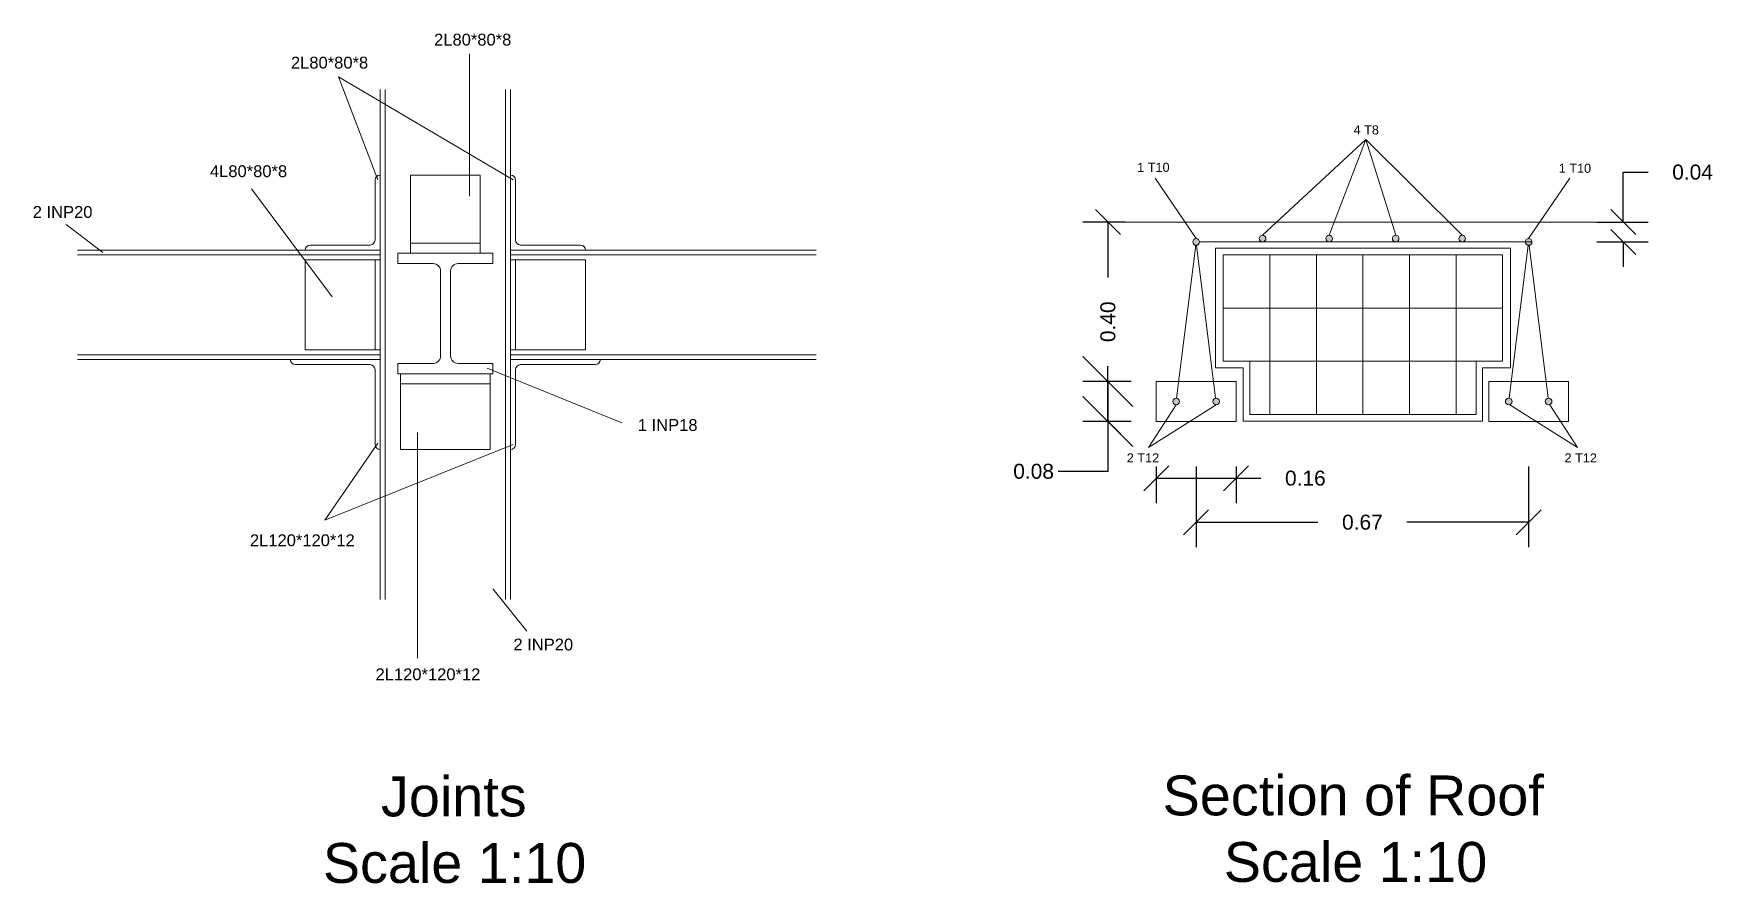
# Model space of a CAD drawing. Header units: inches. Extents: x 142.72 to 146.08, y 87.01 to 88.72.
import ezdxf

# ---------------------------------------------------------------- set-up
doc = ezdxf.new("R2010")
doc.units = ezdxf.units.IN
doc.header["$MEASUREMENT"] = 0
doc.styles.get("Standard").update_dxf_attribs({"font": 'arial.ttf'})
doc.dimstyles.get("Standard").update_dxf_attribs({"dimtxt": 0.03, "dimasz": 0.05, "dimexe": 0.18, "dimexo": 0.0625, "dimgap": 0.05, "dimtad": 0, "dimtoh": 1, "dimdec": 4, "dimzin": 0, "dimdsep": 46, "dimtxsty": 'Standard', "dimblk": 'OBLIQUE', "dimcen": 0.09, "dimadec": 0, "dimazin": 0, "dimtfac": 1, "dimtdec": 4, "dimtofl": 0, "dimtmove": 0, "dimatfit": 3, "dimldrblk": 'OBLIQUE', "dimfxl": 1, "dimtolj": 1, "dimtzin": 0, "dimarcsym": 0})

# ---------------------------------------------------------------- blocks, each defined once
blk = doc.blocks.new('_Oblique')
at = {"color": 0, "linetype": 'ByBlock', "lineweight": -2}
blk.add_line((-0.5, -0.5), (0.5, 0.5), dxfattribs=at)
blk = doc.blocks.new('*D2')
at = {"color": 0, "lineweight": -2, "transparency": 16777216}
for p, q in [((144.9166, 88.0207), (144.8198, 88.0207)), ((144.8698, 88.0207), (144.8698, 87.9407)), ((144.9166, 87.9407), (144.8198, 87.9407)), ((144.8698, 87.9407), (144.8698, 87.8407)), ((144.8698, 87.8407), (144.7698, 87.8407))]:
    blk.add_line(p, q, dxfattribs=at)
at = {"layer": 'Defpoints', "color": 0, "lineweight": 9, "transparency": 16777216}
for p in [(144.9666, 88.0207), (144.8698, 87.9407), (144.9666, 87.9407)]:
    blk.add_point(p, dxfattribs=at)
at = {"color": 0, "lineweight": -2, "transparency": 16777216, "xscale": 0.1, "yscale": 0.1, "zscale": 0.1}
for p, rotation in [((144.8698, 88.0207), 90), ((144.8698, 87.9407), 270)]:
    blk.add_blockref('_Oblique', p, dxfattribs=dict(at, rotation=rotation))
at = {"color": 0, "lineweight": 9, "transparency": 16777216, "insert": (144.7208, 87.8407), "char_height": 0.03, "attachment_point": 5}
blk.add_mtext('\\A1;0.08', dxfattribs=at)
blk = doc.blocks.new('*D3')
at = {"color": 0, "lineweight": -2, "transparency": 16777216}
for p, q in [((144.9666, 87.8507), (144.9666, 87.7769)), ((145.1266, 87.8507), (145.1266, 87.7769)), ((144.9666, 87.8269), (145.1266, 87.8269)), ((145.1266, 87.8269), (145.1766, 87.8269))]:
    blk.add_line(p, q, dxfattribs=at)
at = {"layer": 'Defpoints', "color": 0, "lineweight": 9, "transparency": 16777216}
for p in [(144.9666, 87.9407), (145.1266, 87.9407), (145.1266, 87.8269)]:
    blk.add_point(p, dxfattribs=at)
at = {"color": 0, "lineweight": -2, "transparency": 16777216, "xscale": 0.05, "yscale": 0.05, "zscale": 0.05, "rotation": 180}
blk.add_blockref('_Oblique', (144.9666, 87.8269), dxfattribs=at)
at = {"color": 0, "lineweight": -2, "transparency": 16777216, "xscale": 0.05, "yscale": 0.05, "zscale": 0.05}
blk.add_blockref('_Oblique', (145.1266, 87.8269), dxfattribs=at)
at = {"color": 0, "lineweight": 9, "transparency": 16777216, "insert": (145.2655, 87.8269), "char_height": 0.03, "attachment_point": 5}
blk.add_mtext('\\A1;0.16', dxfattribs=at)
blk = doc.blocks.new('*D4')
at = {"color": 0, "lineweight": -2, "transparency": 16777216}
for p, q in [((144.9041, 88.3407), (144.8198, 88.3407)), ((144.8698, 88.3407), (144.8698, 88.2296)), ((144.8698, 87.9407), (144.8698, 88.0518)), ((144.9041, 87.9407), (144.8198, 87.9407))]:
    blk.add_line(p, q, dxfattribs=at)
at = {"layer": 'Defpoints', "color": 0, "lineweight": 9, "transparency": 16777216}
for p in [(144.8698, 88.3407), (144.9666, 88.3407), (144.9666, 87.9407)]:
    blk.add_point(p, dxfattribs=at)
at = {"color": 0, "lineweight": -2, "transparency": 16777216, "xscale": 0.05, "yscale": 0.05, "zscale": 0.05}
for p, rotation in [((144.8698, 88.3407), 90), ((144.8698, 87.9407), 270)]:
    blk.add_blockref('_Oblique', p, dxfattribs=dict(at, rotation=rotation))
at = {"color": 0, "lineweight": 9, "transparency": 16777216, "insert": (144.8698, 88.1407), "char_height": 0.03, "attachment_point": 5, "rotation": 90}
blk.add_mtext('\\A1;0.40', dxfattribs=at)
blk = doc.blocks.new('*D5')
at = {"color": 0, "lineweight": -2, "transparency": 16777216}
for p, q in [((145.0466, 87.8507), (145.0466, 87.6886)), ((145.7132, 87.8507), (145.7132, 87.6886)), ((145.0466, 87.7386), (145.2909, 87.7386)), ((145.7132, 87.7386), (145.4689, 87.7386))]:
    blk.add_line(p, q, dxfattribs=at)
at = {"layer": 'Defpoints', "color": 0, "lineweight": 9, "transparency": 16777216}
for p in [(145.0466, 87.9407), (145.7132, 87.9407), (145.7132, 87.7386)]:
    blk.add_point(p, dxfattribs=at)
at = {"color": 0, "lineweight": -2, "transparency": 16777216, "xscale": 0.05, "yscale": 0.05, "zscale": 0.05, "rotation": 180}
blk.add_blockref('_Oblique', (145.0466, 87.7386), dxfattribs=at)
at = {"color": 0, "lineweight": -2, "transparency": 16777216, "xscale": 0.05, "yscale": 0.05, "zscale": 0.05}
blk.add_blockref('_Oblique', (145.7132, 87.7386), dxfattribs=at)
at = {"color": 0, "lineweight": 9, "transparency": 16777216, "insert": (145.3799, 87.7386), "char_height": 0.03, "attachment_point": 5}
blk.add_mtext('\\A1;0.67', dxfattribs=at)
blk = doc.blocks.new('*D6')
at = {"color": 0, "lineweight": -2, "transparency": 16777216}
for p, q in [((145.9029, 88.3407), (145.9029, 88.4407)), ((145.9029, 88.4407), (145.9529, 88.4407)), ((145.85, 88.3407), (145.9529, 88.3407)), ((145.85, 88.3007), (145.9529, 88.3007)), ((145.9029, 88.3007), (145.9029, 88.2507))]:
    blk.add_line(p, q, dxfattribs=at)
at = {"layer": 'Defpoints', "color": 0, "lineweight": 9, "transparency": 16777216}
for p in [(145.7, 88.3407), (145.9029, 88.3407), (145.7, 88.3007)]:
    blk.add_point(p, dxfattribs=at)
at = {"color": 0, "lineweight": -2, "transparency": 16777216, "xscale": 0.05, "yscale": 0.05, "zscale": 0.05}
for p, rotation in [((145.9029, 88.3407), 270), ((145.9029, 88.3007), 90)]:
    blk.add_blockref('_Oblique', p, dxfattribs=dict(at, rotation=rotation))
at = {"color": 0, "lineweight": 9, "transparency": 16777216, "insert": (146.0418, 88.4407), "char_height": 0.03, "attachment_point": 5}
blk.add_mtext('\\A1;0.04', dxfattribs=at)

msp = doc.modelspace()

# ---------------------------------------------------------------- hatches: boundary and pattern name
at = {"lineweight": 9}
h = msp.add_hatch(color=256, dxfattribs=at)
h.set_gradient(color1=(255, 255, 255), one_color=1, tint=1)
h.paths.add_polyline_path([(144.9999, 87.9807, 1), (145.0132, 87.9807, 1)])
h.paths.add_polyline_path([(145.0799, 87.9807, 1), (145.0932, 87.9807, 1)])
h.paths.add_polyline_path([(145.7599, 87.9807, 1), (145.7466, 87.9807, 1)])
h.paths.add_polyline_path([(145.6666, 87.9807, 1), (145.6799, 87.9807, 1)])
h.paths.add_polyline_path([(145.7199, 88.3007, 1), (145.7066, 88.3007, 1)])
h.paths.add_polyline_path([(145.5866, 88.3074, 1), (145.5732, 88.3074, 1)])
h.paths.add_polyline_path([(145.4532, 88.3074, 1), (145.4399, 88.3074, 1)])
h.paths.add_polyline_path([(145.3199, 88.3074, 1), (145.3066, 88.3074, 1)])
h.paths.add_polyline_path([(145.1866, 88.3074, 1), (145.1732, 88.3074, 1)])
h.paths.add_polyline_path([(145.0532, 88.3007, 1), (145.0399, 88.3007, 1)])

# ---------------------------------------------------------------- linework, layer by layer
at = {"color": 41, "lineweight": 9, "true_color": 0xf4ee51}
for p, q in [((143.5901, 88.3927), (143.5901, 88.6779)), ((143.3272, 88.6316), (143.6772, 88.4252)), ((143.4061, 88.4256), (143.3272, 88.6316)), ((145.1799, 88.3141), (145.3866, 88.5065)), ((145.3132, 88.3141), (145.3866, 88.5065)), ((145.4466, 88.3141), (145.3866, 88.5065)), ((145.5799, 88.3141), (145.3866, 88.5065)), ((145.0466, 88.3074), (144.9643, 88.4288)), ((145.7132, 88.3074), (145.7955, 88.4288)), ((143.3143, 88.1908), (143.1532, 88.4074)), ((142.8546, 88.2797), (142.7815, 88.3356)), ((143.6254, 88.0478), (143.8953, 87.9382)), ((145.0866, 87.9741), (144.951, 87.8888)), ((144.951, 87.8888), (145.0066, 87.9741)), ((145.6755, 87.9741), (145.811, 87.8888)), ((145.811, 87.8888), (145.7555, 87.9741)), ((143.4857, 87.9186), (143.4857, 87.4659)), ((143.4059, 87.8972), (143.3002, 87.743)), ((143.3002, 87.743), (143.6778, 87.8947)), ((143.6365, 87.605), (143.7047, 87.5202))]:
    msp.add_line(p, q, dxfattribs=at)
at = {"lineweight": 9}
for p, q in [((143.4106, 88.6066), (143.4106, 87.5838)), ((143.4206, 88.6066), (143.4206, 87.5838)), ((143.6623, 88.6066), (143.6623, 87.5838)), ((143.6723, 88.6066), (143.6723, 87.5838)), ((143.4006, 88.4246), (143.4006, 88.3046)), ((143.4106, 88.2946), (143.4106, 88.4346)), ((143.4715, 88.2981), (143.4715, 88.4346)), ((143.4715, 88.4346), (143.6114, 88.4346)), ((143.6114, 88.2981), (143.6114, 88.4346)), ((143.6723, 88.2946), (143.6723, 88.4346)), ((143.6823, 88.4246), (143.6823, 88.3046)), ((143.4106, 88.2846), (142.8039, 88.2846)), ((143.2607, 88.2846), (143.2607, 88.2846)), ((143.3906, 88.2946), (143.2706, 88.2946)), ((143.4106, 88.2846), (143.4106, 88.2946)), ((143.4715, 88.2981), (143.6114, 88.2981)), ((143.4715, 88.2981), (143.4715, 88.2781)), ((143.6114, 88.2981), (143.6114, 88.2781)), ((143.6723, 88.2846), (143.6723, 88.2946)), ((143.6723, 88.2846), (144.2846, 88.2846)), ((143.6923, 88.2946), (143.8123, 88.2946)), ((143.8223, 88.2846), (143.8223, 88.2846)), ((143.4106, 88.2746), (142.8039, 88.2746)), ((143.2607, 88.2646), (143.2607, 88.0847)), ((143.2607, 88.2646), (143.4106, 88.2646)), ((143.4006, 88.2646), (143.4006, 88.0847)), ((143.6364, 88.2781), (143.4465, 88.2781)), ((143.4465, 88.2781), (143.4465, 88.2573)), ((143.517, 88.2573), (143.4465, 88.2573)), ((143.4515, 88.2781), (143.6314, 88.2781)), ((143.6126, 88.2781), (143.473, 88.2781)), ((143.567, 88.2575), (143.6364, 88.2575)), ((143.6364, 88.2781), (143.6364, 88.2575)), ((143.6723, 88.2746), (144.2846, 88.2746)), ((143.6723, 88.2646), (143.8223, 88.2646)), ((143.6823, 88.2646), (143.6823, 88.0847)), ((143.8223, 88.2646), (143.8223, 88.0847)), ((143.532, 88.072), (143.532, 88.2423)), ((143.552, 88.2425), (143.552, 88.0723)), ((143.4106, 88.0847), (143.2607, 88.0847)), ((143.6723, 88.0847), (143.8223, 88.0847)), ((143.4106, 88.0747), (142.8039, 88.0747)), ((143.4106, 88.0647), (142.8039, 88.0647)), ((143.3906, 88.0547), (143.2407, 88.0547)), ((143.4106, 88.0647), (143.2607, 88.0647)), ((143.4006, 88.0447), (143.4006, 87.8947)), ((143.4106, 87.9147), (143.4106, 88.0647)), ((143.517, 88.057), (143.4465, 88.057)), ((143.4465, 88.057), (143.4465, 88.036)), ((143.567, 88.0573), (143.6364, 88.0573)), ((143.6364, 88.0573), (143.6364, 88.036)), ((143.6723, 88.0747), (144.2846, 88.0747)), ((143.6723, 88.0647), (143.8223, 88.0647)), ((143.6723, 87.9147), (143.6723, 88.0647)), ((143.6723, 88.0647), (144.2846, 88.0647)), ((143.6823, 88.0447), (143.6823, 87.8947)), ((143.6923, 88.0547), (143.8423, 88.0547)), ((143.6364, 88.036), (143.4465, 88.036)), ((143.4515, 88.016), (143.4515, 88.036)), ((143.4515, 88.036), (143.6314, 88.036)), ((143.4515, 88.016), (143.4515, 87.8847)), ((143.4515, 88.016), (143.6314, 88.016)), ((143.6314, 88.036), (143.6314, 88.016)), ((143.6314, 88.016), (143.6314, 87.8847)), ((143.4515, 87.8847), (143.6314, 87.8847))]:
    msp.add_line(p, q, dxfattribs=at)
at = {"color": 240, "lineweight": 9, "true_color": 0xed1f24}
for p, q in [((144.8753, 88.3407), (145.8684, 88.3407)), ((145.0074, 87.9874), (145.0457, 88.2941)), ((145.0474, 88.2941), (145.0857, 87.9874)), ((145.7199, 88.3007), (145.0532, 88.3007)), ((145.674, 87.9874), (145.7124, 88.2941)), ((145.714, 88.2941), (145.7524, 87.9874))]:
    msp.add_line(p, q, dxfattribs=at)
at = {"color": 30, "lineweight": 9}
for p, q in [((145.0852, 88.0481), (145.0852, 88.2882)), ((145.0852, 88.2882), (145.6768, 88.2882)), ((145.6768, 88.0481), (145.6768, 88.2882)), ((145.101, 88.0615), (145.101, 88.2748)), ((145.101, 88.2748), (145.661, 88.2748)), ((145.1944, 87.9548), (145.1944, 88.2748)), ((145.2877, 87.9548), (145.2877, 88.2748)), ((145.381, 88.2748), (145.381, 87.9548)), ((145.381, 88.2748), (145.381, 87.9548)), ((145.4744, 87.9548), (145.4744, 88.2748)), ((145.5677, 87.9548), (145.5677, 88.2748)), ((145.661, 88.0615), (145.661, 88.2748)), ((145.101, 88.1682), (145.661, 88.1682)), ((145.0852, 88.0481), (145.141, 88.0481)), ((145.101, 88.0615), (145.661, 88.0615)), ((145.141, 88.0481), (145.141, 87.9414)), ((145.1544, 87.9548), (145.1544, 88.0615)), ((145.1544, 88.0348), (145.1544, 88.0481)), ((145.6077, 87.9548), (145.6077, 88.0615)), ((145.6768, 88.0481), (145.621, 88.0481)), ((145.621, 88.0481), (145.621, 87.9415)), ((145.6077, 87.9548), (145.1544, 87.9548)), ((145.141, 87.9414), (145.621, 87.9414))]:
    msp.add_line(p, q, dxfattribs=at)
at = {"lineweight": 9}
for points in [[(145.1266, 87.9407), (144.9666, 87.9407), (144.9666, 88.0207), (145.1266, 88.0207)], [(145.7932, 87.9407), (145.6332, 87.9407), (145.6332, 88.0207), (145.7932, 88.0207)]]:
    msp.add_lwpolyline(points, close=True, dxfattribs=at)
for centre in [(145.1799, 88.3074), (145.3132, 88.3074), (145.4466, 88.3074), (145.5799, 88.3074), (145.0466, 88.3007), (145.7132, 88.3007), (145.0066, 87.9807), (145.0866, 87.9807), (145.6732, 87.9807), (145.7532, 87.9807)]:
    msp.add_circle(centre, 0.00667, dxfattribs=at)
for centre, radius, start, end in [((143.4106, 88.4246), 0.01, 90, 180), ((143.6723, 88.4246), 0.01, 0, 90), ((143.2706, 88.2846), 0.01, 90, 180), ((143.3906, 88.3046), 0.01, 270, 0), ((143.6923, 88.3046), 0.01, 180, 270), ((143.8123, 88.2846), 0.01, 0, 90), ((143.517, 88.2423), 0.015, 0, 90), ((143.567, 88.2425), 0.015, 90, 180), ((143.2407, 88.0647), 0.01, 180, 270), ((143.3906, 88.0447), 0.01, 0, 90), ((143.517, 88.072), 0.015, 270, 0), ((143.567, 88.0723), 0.015, 180, 270), ((143.6923, 88.0447), 0.01, 90, 180), ((143.8423, 88.0647), 0.01, 270, 0), ((143.4106, 87.8947), 0.01, 180, 270), ((143.6723, 87.8947), 0.01, 270, 0)]:
    msp.add_arc(centre, radius, start, end, dxfattribs=at)

# ---------------------------------------------------------------- texts
at = {"color": 41, "lineweight": 9, "true_color": 0xf4ee51, "attachment_point": 1}
for s, width, insert, char_height in [('2L80*80*8', 0.189302, (143.519, 88.7183), 0.02372), ('2L80*80*8', 0.176342, (143.232, 88.6722), 0.02372), ('4 T8', 14.086692, (145.3622, 88.5346), 0.01819), ('4L80*80*8', 0.183635, (143.0696, 88.4545), 0.02372), ('1 T10', 14.086692, (144.9284, 88.4595), 0.01819), ('1 T10', 14.086692, (145.7734, 88.4576), 0.01819), ('2 INP20', 0.156074, (142.7144, 88.3728), 0.02372), ('1 INP18', 0.159165, (143.9274, 87.9455), 0.02372), ('2 T12', 14.086692, (144.9075, 87.8768), 0.01819), ('2 T12', 14.086692, (145.7851, 87.8768), 0.01819), ('2L120*120*12', 0.226031, (143.1498, 87.7144), 0.023724), ('2 INP20', 0.144068, (143.678, 87.5053), 0.02372), ('2L120*120*12', 0.226889, (143.4016, 87.4456), 0.023724)]:
    msp.add_mtext_dynamic_manual_height_columns(s, width=width, gutter_width=1, heights=[0], dxfattribs=dict(at, insert=insert, char_height=char_height))
at = {"lineweight": 9, "char_height": 0.08, "attachment_point": 1}
for s, insert in [('\\pi0.04714;Section of Roof\\P\\pi0.16976;Scale 1:10', (144.9323, 87.2308)), ('\\pi0.28632;Joints\\P\\pi0.16976;Scale 1:10', (143.1262, 87.2288))]:
    msp.add_mtext_dynamic_manual_height_columns(s, width=0.857275, gutter_width=1, heights=[0], dxfattribs=dict(at, insert=insert))

# ---------------------------------------------------------------- dimensions: what is measured, and where the dimension line sits
at = {"lineweight": 9}
for base, p1, p2, override, picture, middle in [((145.9029, 88.3407), (145.7, 88.3007), (145.7, 88.3407), {"dimexe": 0.05, "dimexo": 0.15, "dimdec": 2}, '*D6', (146.0418, 88.4407)), ((144.8698, 88.3407), (144.9666, 87.9407), (144.9666, 88.3407), {"dimexe": 0.05, "dimdec": 2}, '*D4', (144.8698, 88.1407)), ((144.8698, 87.9407), (144.9666, 88.0207), (144.9666, 87.9407), {"dimtxt": 0.03, "dimasz": 0.1, "dimexe": 0.05, "dimexo": 0.05, "dimgap": 0.01, "dimdec": 2}, '*D2', (144.7208, 87.8407))]:
    dim = msp.add_linear_dim(base=base, p1=p1, p2=p2, angle=90, dimstyle='Standard', override=override, dxfattribs=at)
    dim.commit()
    dim.dimension.update_dxf_attribs({"geometry": picture, "text_midpoint": middle})
for base, p1, p2, picture, middle in [((145.1266, 87.8269), (144.9666, 87.9407), (145.1266, 87.9407), '*D3', (145.2655, 87.8269)), ((145.7132, 87.7386), (145.0466, 87.9407), (145.7132, 87.9407), '*D5', (145.3799, 87.7386))]:
    dim = msp.add_linear_dim(base=base, p1=p1, p2=p2, dimstyle='Standard', override={"dimexe": 0.05, "dimexo": 0.09, "dimdec": 2}, dxfattribs=at)
    dim.commit()
    dim.dimension.update_dxf_attribs({"geometry": picture, "text_midpoint": middle})

doc.saveas('drawing.dxf')
